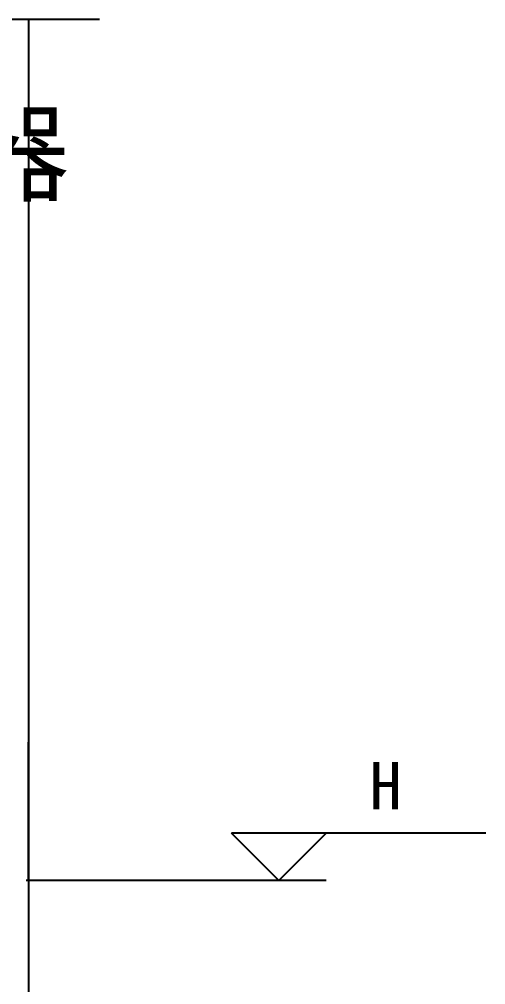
# Model space of a CAD drawing. Header units: metres. Extents: x -750 to 9354, y 114 to 2961.
# Drawn here: x 4740 to 5330, y 1274 to 2496 of the extents above; entities that cross this region are included whole.
import ezdxf

# ---------------------------------------------------------------- set-up
doc = ezdxf.new("R2010")
doc.units = ezdxf.units.M
for name, color, linetype in [('PUB_DIM', 3, 'Continuous'), ('PUB_TEXT', 7, 'Continuous'), ('S_SURFACE', 6, 'Continuous')]:
    doc.layers.add(name, color=color, linetype=linetype)
doc.dimstyles.get("Standard").update_dxf_attribs({"dimtxt": 2.5, "dimasz": 2.5, "dimexe": 1.25, "dimexo": 0.625, "dimtad": 1, "dimcen": 2.5, "dimazin": 3, "dimtfac": 1, "dimtmove": 0, "dimatfit": 3})

# ---------------------------------------------------------------- blocks, each defined once
blk = doc.blocks.new('*D16')
for p, q in [((4750.97, 1756.18), (4750.97, 1581.18)), ((4750.72, 1581.18), (4750.47, 1581.18)), ((4750.97, 1406.18), (4750.97, 1581.18)), ((4750.97, 1581.18), (4750.97, 1581.18)), ((4751.22, 1581.18), (4751.47, 1581.18))]:
    blk.add_line(p, q)
at = {"layer": 'Defpoints'}
for p in [(4750.97, 1756.18), (4750.97, 1581.18), (4750.97, 1406.18)]:
    blk.add_point(p, dxfattribs=at)
at = {"layer": 'PUB_DIM', "insert": (4750.97, 1582.305), "char_height": 1, "attachment_point": 5}
blk.add_mtext('0', dxfattribs=at)
blk = doc.blocks.new('*D17')
for p, q in [((4750.97, 1406.18), (4750.97, 1289.08)), ((4750.97, 1356.17), (4750.97, 1289.08)), ((4750.72, 1289.08), (4750.47, 1289.08)), ((4750.97, 1289.08), (4750.97, 1289.08)), ((4751.22, 1289.08), (4751.47, 1289.08))]:
    blk.add_line(p, q)
at = {"layer": 'Defpoints'}
for p in [(4750.97, 1406.18), (4750.97, 1356.17), (4750.97, 1289.08)]:
    blk.add_point(p, dxfattribs=at)
at = {"layer": 'PUB_DIM', "insert": (4750.97, 1290.205), "char_height": 1, "attachment_point": 5}
blk.add_mtext('0', dxfattribs=at)

msp = doc.modelspace()

# ---------------------------------------------------------------- linework, layer by layer
at = {"layer": 'PUB_DIM'}
for p, q in [((5329.78, 1466.18), (5008.07, 1466.18)), ((5068.07, 1406.18), (5008.07, 1466.18)), ((5128.07, 1466.18), (5068.07, 1406.18)), ((5128.07, 1406.18), (4748.07, 1406.18))]:
    msp.add_line(p, q, dxfattribs=at)
at = {"layer": 'S_SURFACE'}
for p, q in [((4660.97, 2496.17), (4840.97, 2496.17)), ((4750.97, 2496.17), (4750.97, 656.17))]:
    msp.add_line(p, q, dxfattribs=at)

# ---------------------------------------------------------------- texts
at = {"layer": 'PUB_DIM'}
msp.add_text('H', height=60, dxfattribs=at).set_placement((5182.92, 1496.18))
at = {"layer": 'PUB_TEXT'}
msp.add_text('采用连体式蹲器', height=100, dxfattribs=at).set_placement((3893.02, 2276.48))

# ---------------------------------------------------------------- dimensions: what is measured, and where the dimension line sits
at = {"layer": 'PUB_DIM'}
for base, p1, p2, picture, middle in [((4750.97, 1581.18), (4750.97, 1406.18), (4750.97, 1756.18), '*D16', (4750.97, 1582.305)), ((4750.97, 1289.08), (4750.97, 1356.17), (4750.97, 1406.18), '*D17', (4750.97, 1290.205))]:
    dim = msp.add_linear_dim(base=base, p1=p1, p2=p2, dimstyle='Standard', dxfattribs=at)
    dim.commit()
    dim.dimension.update_dxf_attribs({"geometry": picture, "text_midpoint": middle})

doc.saveas('drawing.dxf')
